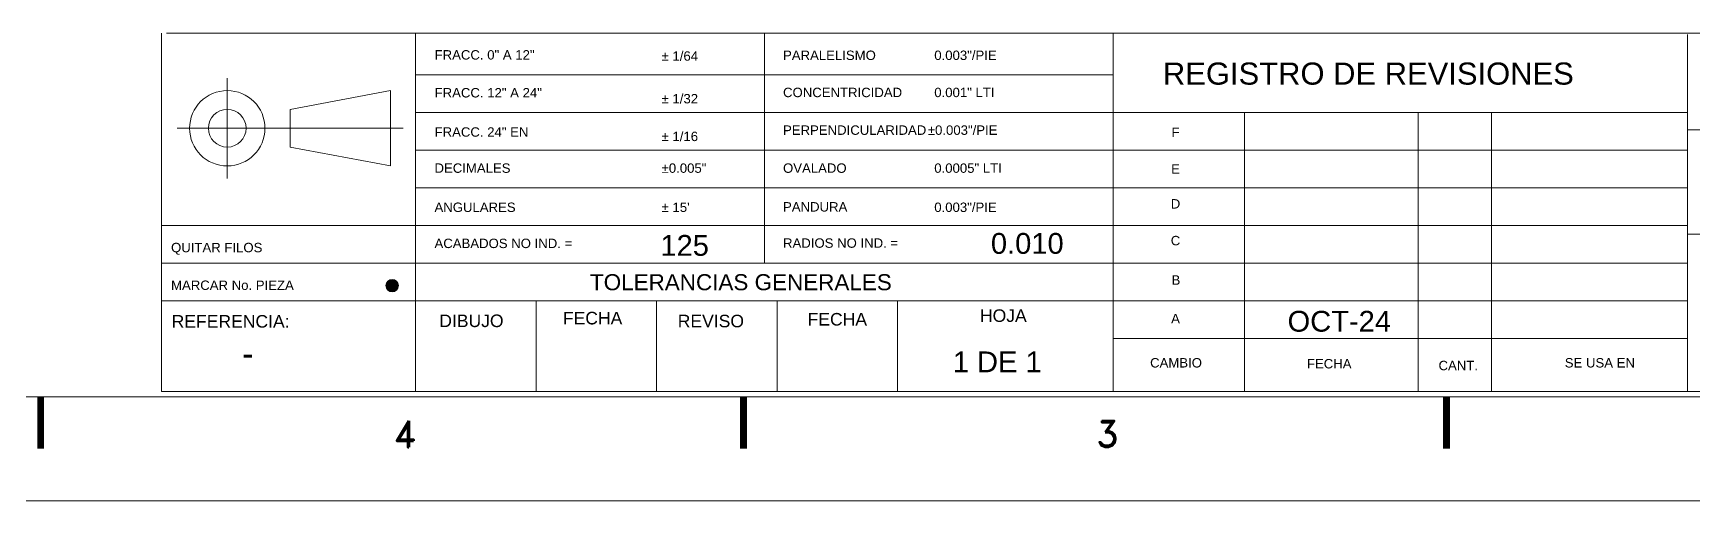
# Model space of a CAD drawing. Header units: millimetres. Extents: x 0 to 560, y 0 to 432.
# Drawn here: x 279.3 to 438.7, y 0 to 44.9 of the extents above; entities that cross this region are included whole.
import ezdxf
from ezdxf.enums import TextEntityAlignment as Align

# ---------------------------------------------------------------- set-up
doc = ezdxf.new("R2010")
doc.units = ezdxf.units.MM
doc.layers.add('ACOT', color=7, linetype='Continuous')
doc.layers.add('CONTINUA', color=3, linetype='Continuous')
doc.styles.add('arial unicode ms', font='ARIALUNI.TTF')
doc.styles.add('ROMAND', font='romand', dxfattribs={"height": 0.125})
doc.styles.get("Standard").update_dxf_attribs({"font": 'arial.ttf'})

msp = doc.modelspace()

# ---------------------------------------------------------------- hatches: boundary and pattern name
at = {"layer": 'ACOT', "lineweight": 18}
h = msp.add_hatch(color=0, dxfattribs=at)
h.dxf.hatch_style = 1
h.paths.add_polyline_path([(313.14, 20.67, 1), (314.35, 20.67, 1)])

# ---------------------------------------------------------------- linework, layer by layer
at = {"color": 0, "lineweight": 18}
for p, q in [((292.08, 44.93), (550, 44.93)), ((316, 44.93), (316, 10.49)), ((349.5, 44.93), (349.5, 22.84)), ((382.99, 44.93), (382.99, 10.49)), ((438.16, 44.81), (438.16, 10.49)), ((297.92, 40.61), (297.92, 30.97)), ((316, 40.94), (382.99, 40.94)), ((313.59, 39.41), (303.95, 37.6)), ((313.59, 32.18), (313.59, 39.41)), ((303.95, 37.6), (303.95, 33.98)), ((316, 37.31), (438.16, 37.31)), ((395.59, 37.31), (395.59, 10.49)), ((412.29, 37.31), (412.29, 10.49)), ((419.34, 37.31), (419.34, 10.49)), ((293.1, 35.79), (302.74, 35.79)), ((302.74, 35.79), (314.8, 35.79)), ((438.16, 35.65), (549.51, 35.65)), ((313.59, 32.18), (303.95, 33.98)), ((316, 33.69), (438.16, 33.69)), ((316, 30.07), (438.16, 30.07)), ((291.59, 26.46), (438.16, 26.46)), ((438.16, 25.62), (549.51, 25.62)), ((291.59, 22.84), (438.16, 22.84)), ((291.59, 19.22), (438.16, 19.22)), ((327.58, 19.22), (327.58, 10.49)), ((339.15, 19.22), (339.15, 10.49)), ((350.72, 19.22), (350.72, 10.49)), ((362.29, 19.22), (362.29, 10.49)), ((382.99, 15.61), (438.16, 15.61))]:
    msp.add_line(p, q, dxfattribs=at)
at = {"color": 0, "lineweight": 18, "const_width": 0.659}
for points in [[(280, 10), (280, 5)], [(347.5, 10), (347.5, 5)], [(415, 10), (415, 5)]]:
    msp.add_lwpolyline(points, dxfattribs=at)
at = {"color": 0, "lineweight": 18}
for radius in [3.62, 1.81]:
    msp.add_circle((297.92, 35.79), radius, dxfattribs=at)
for start, end in [(0, 180), (180, 0)]:
    msp.add_arc((313.75, 20.67), 0.603, start, end, dxfattribs=at)
at = {"layer": 'ACOT', "color": 0, "lineweight": 18}
for p, q in [((291.59, 44.93), (291.59, 10.49)), ((550, 10), (10, 10)), ((549.51, 10.49), (291.59, 10.49)), ((305.26, 10.49), (549.51, 10.49)), ((560, 0), (0, 0))]:
    msp.add_line(p, q, dxfattribs=at)

# ---------------------------------------------------------------- texts
at = {"color": 0, "lineweight": 18, "style": 'arial unicode ms'}
for s, height, p in [('FRACC. 0" A 12"', 0.9041, (317.83, 42.39)), ('%%P 1/64', 0.904, (339.63, 42.28)), ('PARALELISMO', 0.9041, (351.29, 42.35)), ('                0.003"/PIE', 0.9041, (360.2, 42.35)), ('REGISTRO DE REVISIONES', 2.1271, (387.77, 39.98)), ('FRACC. 12" A 24"', 0.9041, (317.83, 38.75)), ('%%P 1/32', 0.904, (339.63, 38.18)), ('CONCENTRICIDAD', 0.9041, (351.29, 38.78)), ('                0.001" LTI', 0.9041, (360.2, 38.78)), ('FRACC. 24" EN', 0.9041, (317.83, 34.98)), ('%%P 1/16', 0.904, (339.63, 34.56)), ('PERPENDICULARIDAD', 0.9041, (351.29, 35.16)), ('                 %%P0.003"/PIE', 0.9041, (359.23, 35.16)), ('DECIMALES', 0.904, (317.82, 31.51)), ('%%P0.005"', 0.904, (339.63, 31.51)), ('OVALADO', 0.904, (351.29, 31.51)), ('                0.0005" LTI', 0.9041, (360.2, 31.51)), ('PANDURA', 0.904, (351.29, 27.79)), ('                0.003"/PIE', 0.9041, (360.2, 27.75)), ('ANGULARES', 0.904, (317.82, 27.75)), ("%%P 15'", 0.904, (339.63, 27.75)), ('QUITAR FILOS', 0.9041, (292.52, 23.88)), ('ACABADOS NO IND. =', 0.9041, (317.82, 24.28)), ('RADIOS NO IND. =', 0.9041, (351.29, 24.31)), ('MARCAR No. PIEZA', 0.9041, (292.52, 20.26)), ('TOLERANCIAS GENERALES', 1.543, (332.75, 20.23)), ('REFERENCIA:', 1.2054, (292.58, 16.64)), ('DIBUJO', 1.205, (318.28, 16.69)), ('FECHA', 1.205, (330.15, 16.95)), ('REVISO', 1.205, (341.18, 16.67)), ('FECHA', 1.205, (353.65, 16.84)), ('HOJA', 1.205, (370.2, 17.19))]:
    msp.add_text(s, height=height, dxfattribs=at).set_placement(p)
for s, p in [('F', (388.98, 35.41)), ('E', (388.98, 31.88)), ('D', (388.98, 28.53)), ('C', (388.98, 25)), ('B', (389.02, 21.21)), ('A', (388.98, 17.51)), ('CAMBIO', (389.03, 13.26)), ('FECHA', (403.74, 13.17)), ('CANT.', (416.13, 13)), ('SE USA EN', (429.73, 13.26))]:
    msp.add_text(s, height=0.904, dxfattribs=at).set_placement(p, align=Align.MIDDLE)
at = {"layer": 'ACOT', "color": 0, "lineweight": 18}
for s, p in [('125', (339.51, 23.54)), ('0.010', (371.25, 23.73)), ('OCT-24', (399.74, 16.25)), ('1 DE 1', (367.59, 12.35))]:
    msp.add_text(s, height=2, dxfattribs=at).set_placement(p)
at = {"layer": 'ACOT', "color": 0, "lineweight": 18, "style": 'ROMAND'}
for s, p in [('4', (313.87, 5.17)), ('3', (381.37, 5.17))]:
    msp.add_text(s, height=2.5, dxfattribs=at).set_placement(p)
at = {"layer": 'CONTINUA', "color": 0, "lineweight": 18}
msp.add_text('-', height=2.41, dxfattribs=at).set_placement((299.33, 12.97))

doc.saveas('drawing.dxf')
